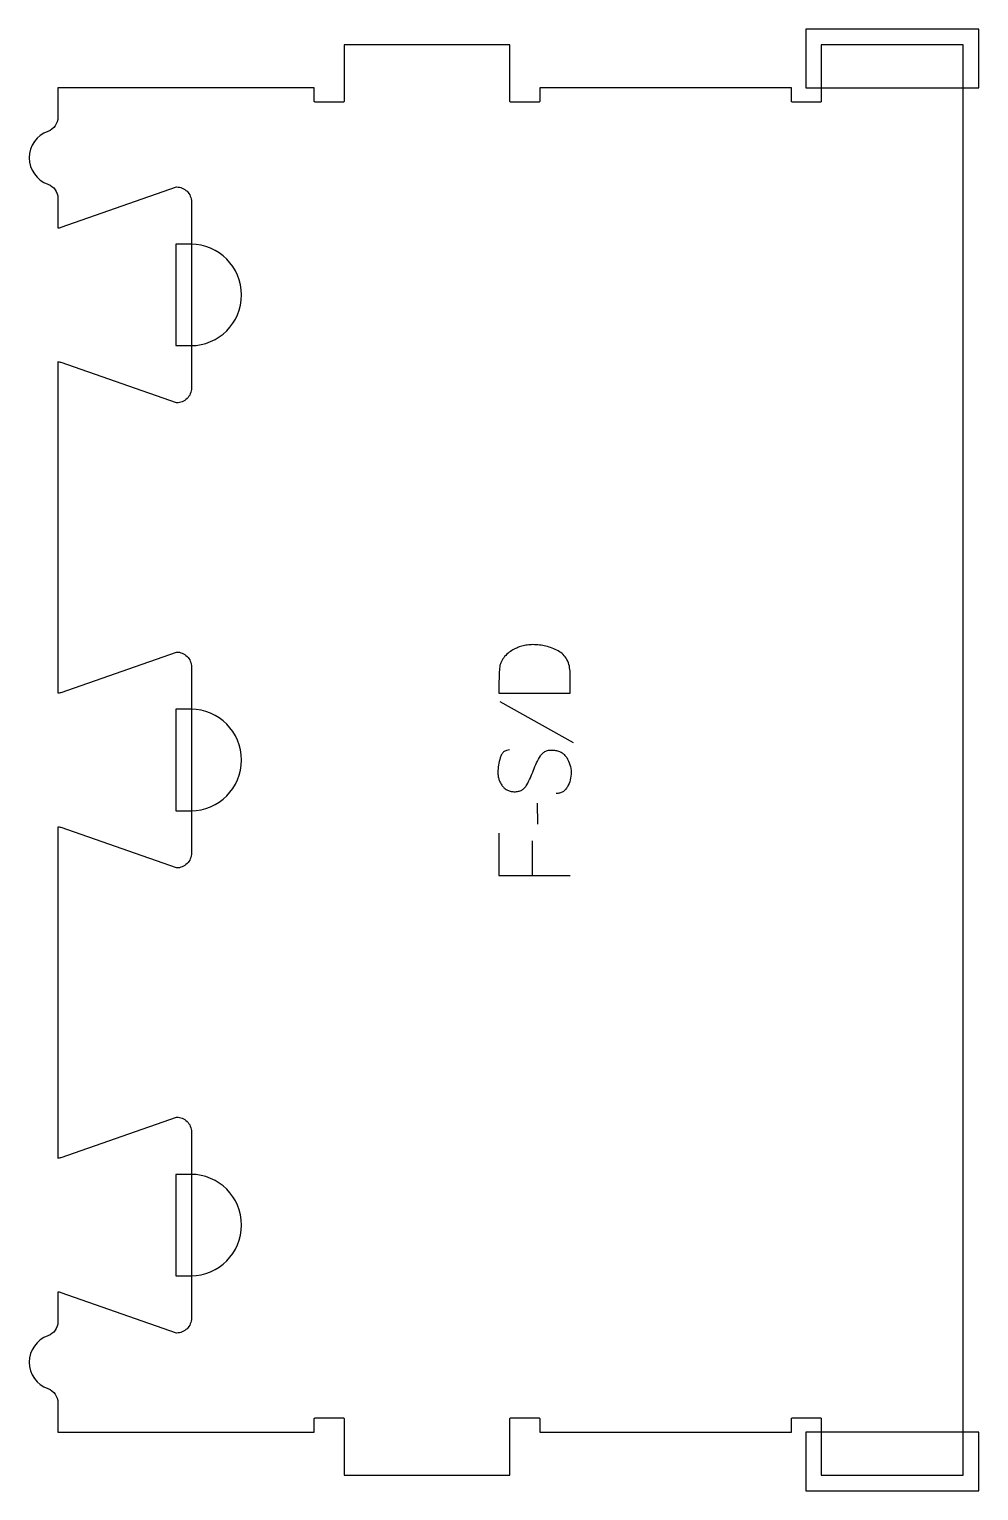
# Model space of a CAD drawing. Extents: x 0 to 398, y -6 to 606.
import ezdxf

# ---------------------------------------------------------------- set-up
doc = ezdxf.new("R2010")
doc.units = 0
for name, color, linetype in [('1_ANYTOOL_1MMDEEP_LABELS_S', 2, 'CONTINUOUS'), ('4_ANYTOOL_CUTTHROUGH_OUTSI', 5, 'CONTINUOUS'), ('5_ANYTOOL_HALF_MILL_9MM_IN', 3, 'CONTINUOUS')]:
    doc.layers.add(name, color=color, linetype=linetype)

msp = doc.modelspace()

# ---------------------------------------------------------------- linework, layer by layer
at = {"layer": '1_ANYTOOL_1MMDEEP_LABELS_S'}
for p, q in [((197.259437, 324.264289), (228.030865, 307.078575)), ((212.902294, 281.707146), (212.988008, 272.921432)), ((210.759437, 265.892861), (210.759437, 251.407146))]:
    msp.add_line(p, q, dxfattribs=at)
msp.add_lwpolyline([(196.788008, 327.692861), (226.788008, 327.692861), (226.702294, 336.221432, 0.046402), (226.394118, 339.127806, 0.07465), (225.405865, 341.857146, 0.077785), (223.816842, 343.940132, 0.06915), (221.688008, 345.478575, 0.029998), (219.192692, 346.616101, 0.031416), (216.577294, 347.439289, 0.031395), (213.859971, 347.931933, 0.029153), (211.102294, 348.092861, 0.03275), (208.776871, 347.940381, 0.035889), (206.495151, 347.471432, 0.03592), (204.319783, 346.686573, 0.033706), (202.273722, 345.607146, 0.042675), (200.18397, 344.048663, 0.065683), (198.486222, 342.087503, 0.068103), (197.482314, 339.989777, 0.065471), (197.066579, 337.700003, 0.005437), (196.876525, 332.697882, 0.00471)], format="xyb", close=True, dxfattribs=at)
msp.add_lwpolyline([(201.373722, 303.950003, 0.071867), (200.037116, 303.75689, 0.100684), (198.855865, 303.130361, 0.047558), (198.379415, 302.655807, 0.038563), (197.990687, 302.105807, 0.037928), (197.643218, 301.408619, 0.026634), (197.388008, 300.671432, 0.028461), (196.702025, 297.648099, 0.041577), (196.445151, 294.564289, 0.036938), (196.55629, 293.061929, 0.041531), (196.900508, 291.596432, 0.041583), (197.477716, 290.219055, 0.038125), (198.266579, 288.950003, 0.057611), (199.258484, 287.879851, 0.065808), (200.479079, 287.085718, 0.06469), (201.938634, 286.608222, 0.046778), (203.473722, 286.464289, 0.052235), (205.023564, 286.626645, 0.075448), (206.473722, 287.171432, 0.076671), (207.646775, 288.087524, 0.061023), (208.530865, 289.292861, 0.021951), (210.058211, 292.321715, 0.018213), (211.338008, 295.464289, -0.02405), (212.64347, 298.565774, -0.02981), (214.273722, 301.507146, -0.068439), (215.239653, 302.648448, -0.079282), (216.491579, 303.457146, -0.076308), (218.070261, 303.882146, -0.047772), (219.716579, 303.907146, -0.046243), (221.397539, 303.613912, -0.06359), (222.968365, 302.964289, -0.064671), (224.252554, 301.991465, -0.057073), (225.266579, 300.735718, -0.067522), (226.62949, 297.767409, -0.070793), (227.130865, 294.542861, -0.064027), (226.76835, 291.403845, -0.070447), (225.588008, 288.478575, -0.054374), (224.738375, 287.320158, -0.074742), (223.627294, 286.421432, -0.075199), (222.320915, 285.898425, -0.057737), (220.916579, 285.735718)], format="xyb", dxfattribs=at)
msp.add_lwpolyline([(196.788008, 269.064289), (196.788008, 251.407146), (226.788008, 251.407146)], dxfattribs=at)
at = {"layer": '4_ANYTOOL_CUTTHROUGH_OUTSI'}
msp.add_lwpolyline([(12, 30.404437), (12, 18), (39.75, 18), (119.5, 18.000005), (119.5, 23.750005, -0.414214), (119.75, 24.000005), (131.75, 24.000005, -0.414214), (132, 23.750005), (132, 0.000005), (201.5, 0.000005), (201.5, 23.750005, -0.414214), (201.75, 24.000005), (213.75, 24.000005, -0.414214), (214, 23.750005), (214, 18.000005), (319.5, 18.000002), (319.5, 23.75, -0.414214), (319.75, 24), (331.75, 24, -0.414214), (332, 23.75), (332, 0), (391.5, 0), (391.5, 599.5), (332, 599.5), (332, 575.75, -0.414214), (331.75, 575.5), (319.75, 575.5, -0.414214), (319.5, 575.75), (319.5, 581.499998), (214, 581.499995), (214, 575.749995, -0.414214), (213.75, 575.499995), (201.75, 575.499995, -0.414214), (201.5, 575.749995), (201.5, 599.499995), (132, 599.499995), (132, 575.749995, -0.414214), (131.75, 575.499995), (119.75, 575.499995, -0.414214), (119.5, 575.749995), (119.5, 581.499995), (39.75, 581.5), (12, 581.5), (12, 569.095563, -0.317837), (7.833333, 563.203006, 0.707107), (7.833333, 541.046994, -0.317837), (12, 535.154437), (12, 522.755437, 0.061784), (13.39487, 522.990431), (61.667412, 539.885965, -0.084368), (61.75, 539.9, -0.414214), (68, 533.65), (68, 455.65, -0.414214), (61.75, 449.4, -0.084368), (61.667412, 449.414035), (13.383805, 466.313148, 0.061178), (12, 466.544563), (12, 327.855437, 0.061784), (13.39487, 328.090431), (61.667412, 344.985965, -0.084368), (61.75, 345, -0.414214), (68, 338.75), (68, 260.75, -0.414214), (61.75, 254.5, -0.084368), (61.667412, 254.514035), (13.383805, 271.413148, 0.061178), (12, 271.644563), (12, 132.955437, 0.061784), (13.39487, 133.190431), (61.667412, 150.085965, -0.084368), (61.75, 150.1, -0.414214), (68, 143.85), (68, 65.85, -0.414214), (61.75, 59.6, -0.084368), (61.667412, 59.614035), (13.383805, 76.513148, 0.061178), (12, 76.744563), (12, 64.345563, -0.317837), (7.833333, 58.453006, 0.707107), (7.833333, 36.296994, -0.317837)], format="xyb", close=True, dxfattribs=at)
at = {"layer": '5_ANYTOOL_HALF_MILL_9MM_IN'}
for points in [[(331.5, 581.5), (392, 581.5), (398, 581.5), (398, 606), (391.74, 606), (331.76, 606), (325.5, 606), (325.5, 581.5)], [(392, 18), (331.5, 18), (325.5, 18), (325.5, -0.24), (325.5, -6.5), (398, -6.5), (398, -0.24), (398, 18)]]:
    msp.add_lwpolyline(points, close=True, dxfattribs=at)
for points in [[(67.75, 473.4, 1), (67.75, 515.9), (61.5, 515.9), (61.5, 473.4)], [(67.75, 278.5, 1), (67.75, 321), (61.5, 321), (61.5, 278.5)], [(67.76, 83.600002, 0.999765), (67.75, 126.1), (61.5, 126.1), (61.5, 83.6)]]:
    msp.add_lwpolyline(points, format="xyb", close=True, dxfattribs=at)

doc.saveas('drawing.dxf')
